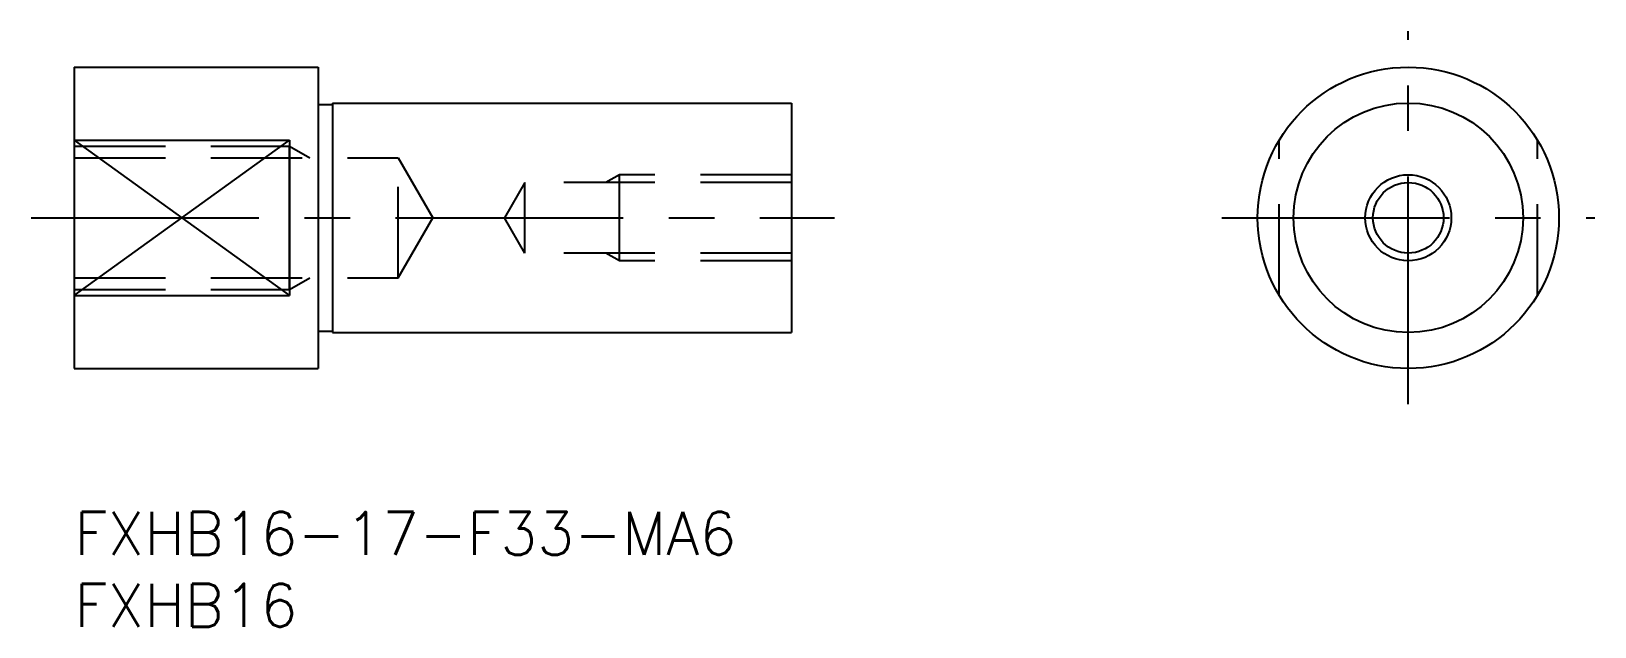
# Model space of a CAD drawing. Extents: x -3 to 106, y -8 to 34.
import ezdxf

# ---------------------------------------------------------------- set-up
doc = ezdxf.new("R2010")
doc.units = 0
doc.header["$LTSCALE"] = 0.5
doc.linetypes.add('CENTER', pattern=[50.8, 31.75, -6.35, 6.35, -6.35])
doc.linetypes.add('DASHED', pattern=[19.05, 12.7, -6.35])
for name, color, linetype in [('MSM_CENTER', 1, 'CENTER'), ('MSM_CONTINUOUS', 7, 'CONTINUOUS'), ('MSM_DASHED', 4, 'DASHED'), ('MSM_NARROW', 5, 'CONTINUOUS'), ('MSM_PART_NUMBER', 7, 'CONTINUOUS')]:
    doc.layers.add(name, color=color, linetype=linetype)
doc.styles.get("Standard").update_dxf_attribs({"font": 'txt.shx', "height": 3, "bigfont": 'bigfont.shx'})

msp = doc.modelspace()

# ---------------------------------------------------------------- linework, layer by layer
at = {"layer": 'MSM_CENTER'}
for p, q in [((93, 7.5), (93, 33.5)), ((-3, 20.5), (53, 20.5)), ((80, 20.5), (106, 20.5))]:
    msp.add_line(p, q, dxfattribs=at)
at = {"layer": 'MSM_CONTINUOUS'}
for p, q in [((0, 31), (0, 10)), ((0, 31), (17, 31)), ((17, 31), (17, 10)), ((17, 28.4), (18, 28.4)), ((18, 28.5), (50, 28.5)), ((18, 28.5), (18, 12.5)), ((50, 28.5), (50, 12.5)), ((0, 25.91), (15, 25.91)), ((15, 25.91), (15, 15.09)), ((15, 15.5), (15, 25.5)), ((0, 15.09), (15, 15.09)), ((17, 12.6), (18, 12.6)), ((18, 12.5), (50, 12.5)), ((0, 10), (17, 10))]:
    msp.add_line(p, q, dxfattribs=at)
for radius in [10.5, 8, 2.46]:
    msp.add_circle((93, 20.5), radius, dxfattribs=at)
at = {"layer": 'MSM_DASHED'}
for p, q in [((0, 25.5), (15, 25.5)), ((15, 25.5), (16.41, 24.69)), ((84, 15.09), (84, 25.91)), ((102, 15.09), (102, 25.91)), ((0, 24.69), (22.58, 24.69)), ((22.58, 16.31), (22.58, 24.69)), ((22.58, 24.69), (25, 20.5)), ((31.42, 22.96), (30, 20.5)), ((50, 22.96), (31.42, 22.96)), ((31.42, 18.04), (31.42, 22.96)), ((38, 23.5), (37.06, 22.96)), ((50, 23.5), (38, 23.5)), ((38, 17.5), (38, 23.5)), ((22.58, 16.31), (25, 20.5)), ((31.42, 18.04), (30, 20.5)), ((50, 18.04), (31.42, 18.04)), ((38, 17.5), (37.06, 18.04)), ((50, 17.5), (38, 17.5)), ((0, 16.31), (22.58, 16.31)), ((0, 15.5), (15, 15.5)), ((15, 15.5), (16.41, 16.31))]:
    msp.add_line(p, q, dxfattribs=at)
at = {"layer": 'MSM_NARROW'}
for p, q in [((0, 15.09), (15, 25.91)), ((0, 25.91), (15, 15.09))]:
    msp.add_line(p, q, dxfattribs=at)
msp.add_circle((93, 20.5), 3, dxfattribs=at)

# ---------------------------------------------------------------- texts
at = {"layer": 'MSM_PART_NUMBER'}
for s, p in [('FXHB16-17-F33-MA6', (0, -3)), ('FXHB16', (0, -8))]:
    msp.add_text(s, height=3, dxfattribs=at).set_placement(p)

doc.saveas('drawing.dxf')
